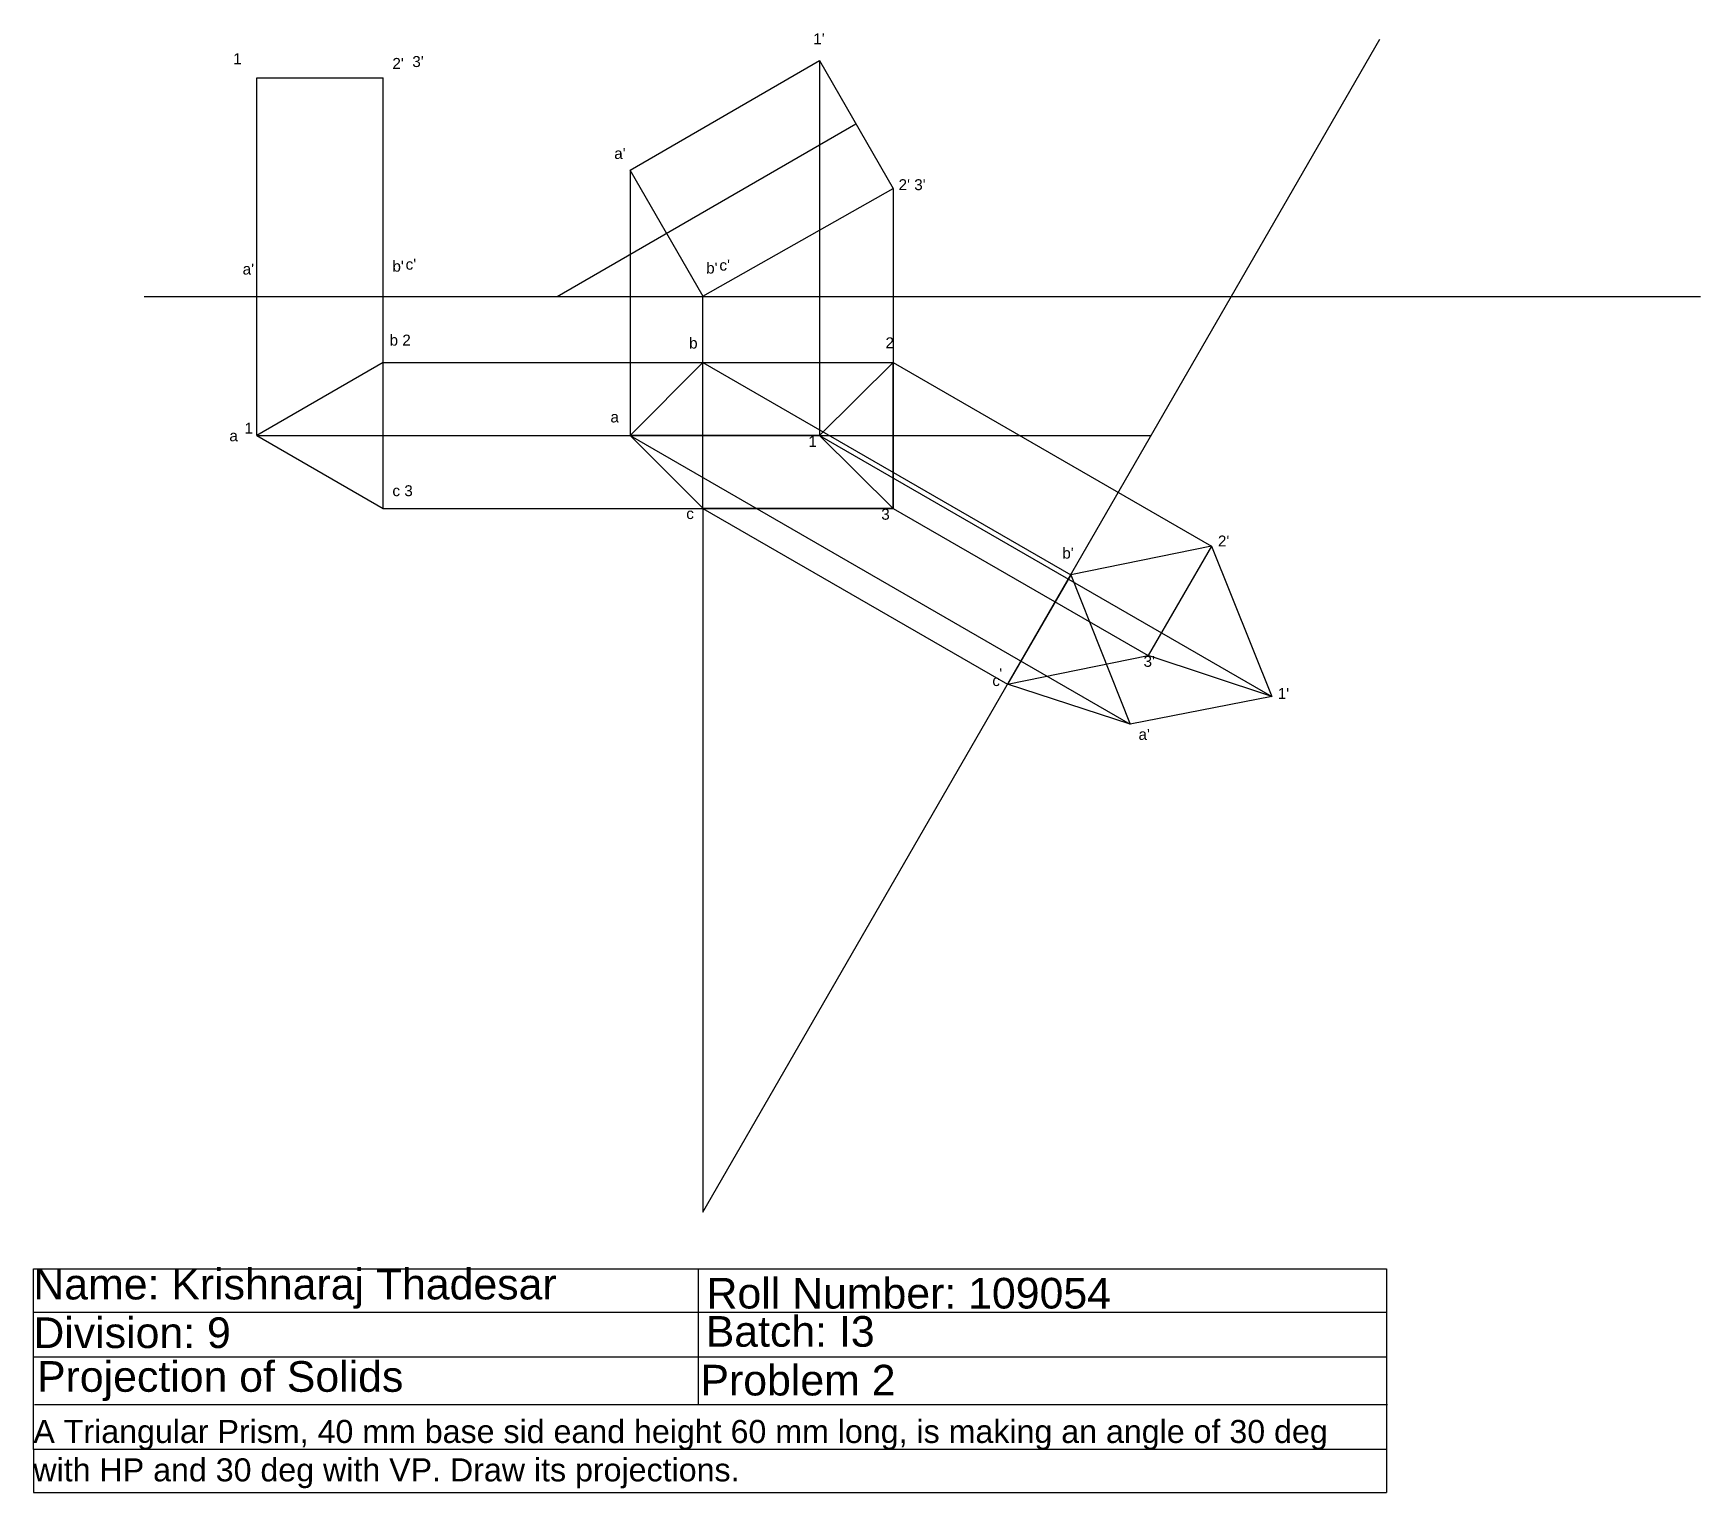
# Model space of a CAD drawing. Header units: millimetres. Extents: x 52 to 509, y 30 to 430.
import ezdxf

# ---------------------------------------------------------------- set-up
doc = ezdxf.new("R2010")
doc.units = ezdxf.units.MM
doc.styles.add('Arial_3', font='arial.ttf', dxfattribs={"height": 3})

msp = doc.modelspace()

# ---------------------------------------------------------------- linework, layer by layer
at = {"color": 0}
for p, q in [((235.22, 106.93), (420.97, 428.66)), ((267.2, 422.77), (267.2, 319.97)), ((215.24, 392.77), (215.24, 319.97)), ((287.46, 387.69), (287.46, 299.97)), ((235.22, 339.97), (336.13, 281.71)), ((287.46, 339.97), (374.74, 289.58)), ((215.24, 319.97), (352.44, 240.76)), ((267.2, 319.97), (358.22, 319.97)), ((267.2, 319.97), (391.28, 248.33)), ((235.22, 299.96), (318.81, 251.71)), ((287.46, 299.97), (357.42, 259.58)), ((235.22, 180), (235.22, 106.93))]:
    msp.add_line(p, q, dxfattribs=at)
at = {"color": 6}
for p, q in [((215.24, 392.77), (267.2, 422.77)), ((267.2, 422.77), (287.46, 387.69)), ((267.2, 422.77), (267.2, 358.1)), ((112.84, 358.1), (112.84, 418.1)), ((112.84, 418.1), (147.48, 418.1)), ((147.48, 358.1), (147.48, 418.1)), ((225.24, 375.45), (215.24, 392.77)), ((235.24, 358.13), (287.46, 387.69)), ((287.46, 387.69), (287.46, 358.1)), ((225.24, 375.45), (235.24, 358.13)), ((235.17, 339.97), (287.46, 339.97)), ((267.2, 319.97), (287.46, 339.97)), ((287.46, 299.97), (287.46, 339.97)), ((267.2, 319.97), (215.24, 319.97)), ((267.2, 319.97), (287.46, 299.97)), ((287.47, 299.96), (235.22, 300.01)), ((374.74, 289.58), (336.13, 281.71)), ((374.74, 289.58), (357.42, 259.58)), ((374.74, 289.58), (391.28, 248.33)), ((336.13, 281.71), (318.81, 251.71)), ((336.13, 281.71), (352.44, 240.76)), ((318.81, 251.71), (357.42, 259.58)), ((391.28, 248.33), (357.42, 259.58)), ((352.44, 240.76), (318.81, 251.71)), ((391.28, 248.33), (352.44, 240.76))]:
    msp.add_line(p, q, dxfattribs=at)
for p, q in [((195.28, 358.1), (277.22, 405.41)), ((81.94, 358.1), (508.95, 358.1)), ((112.84, 339.97), (112.84, 358.1)), ((147.48, 319.97), (147.48, 358.1)), ((235.22, 340.01), (235.22, 358.13)), ((112.84, 319.97), (112.84, 339.97)), ((147.48, 339.97), (278.01, 339.97)), ((112.84, 319.97), (267.2, 319.97)), ((147.48, 299.97), (287.47, 299.96)), ((235.22, 300.01), (235.22, 180)), ((233.91, 91.39), (233.91, 54.35)), ((422.79, 79.44), (51.54, 79.44)), ((51.54, 67.22), (422.79, 67.22)), ((51.81, 54.14), (423.05, 54.14)), ((51.54, 41.81), (51.54, 29.99)), ((422.79, 41.81), (422.79, 29.99)), ((51.54, 29.99), (422.79, 29.99))]:
    msp.add_line(p, q)
for points in [[(147.48, 299.97), (147.48, 339.97), (112.84, 319.97)], [(235.22, 300.01), (235.22, 340.01), (215.24, 319.97)]]:
    msp.add_lwpolyline(points, close=True, dxfattribs=at)
msp.add_lwpolyline([(51.54, 91.39), (422.79, 91.39), (422.79, 41.81), (51.54, 41.81)], close=True)

# ---------------------------------------------------------------- texts
at = {"color": 6, "style": 'Arial_3'}
for s, p in [("1'", (265.5, 427.26)), ('1', (106.34, 421.8)), ("2'", (150.03, 420.51)), ("3'", (155.49, 421.02)), ("a'", (210.89, 395.82)), ("2' 3'", (288.9, 387.25)), ("a'", (108.95, 364.11)), ("b'", (150.04, 364.89)), ("c'", (153.67, 365.43)), ("b'", (236.11, 364.39)), ("c'", (239.75, 365.17)), ('b 2', (149.26, 344.62)), ('b', (231.44, 343.81)), ('2', (285.31, 343.88)), ('a', (209.85, 323.54)), ('a', (105.31, 318.38)), ('1', (109.47, 320.46)), ('1', (264.15, 316.84)), ('c 3', (150.04, 303.31)), ('c', (230.66, 297.04)), ('3', (284.15, 296.85)), ("b'", (333.81, 286.19)), ("2'", (376.51, 289.51)), ("3'", (356.11, 256.5)), ('c', (314.63, 251.23)), ("'", (316.54, 253.08)), ("1'", (392.92, 247.68)), ("a'", (354.73, 236.47))]:
    msp.add_text(s, height=3, dxfattribs=at).set_placement(p)
at = {"attachment_point": 1, "style": 'Arial_3'}
for s, width, gutter_width, insert, char_height in [('{\\fArial Unicode MS|b0|i0|c0|p2;Name: Krishnaraj Thadesar}', 432.544, 42.03, (51.54, 91.39), 8.4056), ('{\\fArial Unicode MS|b0|i0|c0|p2;Roll Number: 109054}', 432.544, 42.03, (236.22, 88.9), 8.4056), ('{\\fArial Unicode MS|b0|i0|c0|p2;Division: 9}', 432.544, 42.03, (51.54, 78.06), 8.4056), ('{\\fArial Unicode MS|b0|i0|c0|p2;Batch: I3}', 432.544, 42.03, (236, 78.42), 8.4056), ('{\\fArial Unicode MS|b0|i0|c0|p34;Projection of Solids}', 432.544, 42.03, (52.54, 66.06), 8.4056), ('{\\fArial Unicode MS|b0|i0|c0|p34;Problem 2}', 432.544, 42.03, (234.55, 65.05), 8.4056), ('{\\fArial Unicode MS|b0|i0|c0|p34;A Triangular Prism, 40 mm base sid eand height 60 mm long, is making an angle of 30 deg\\Pwith HP and 30 deg with VP. Draw its projections. }', 661.7365, 31.59, (51.54, 49.93), 6.31714)]:
    msp.add_mtext_dynamic_manual_height_columns(s, width=width, gutter_width=gutter_width, heights=[0], dxfattribs=dict(at, insert=insert, char_height=char_height))

doc.saveas('drawing.dxf')
